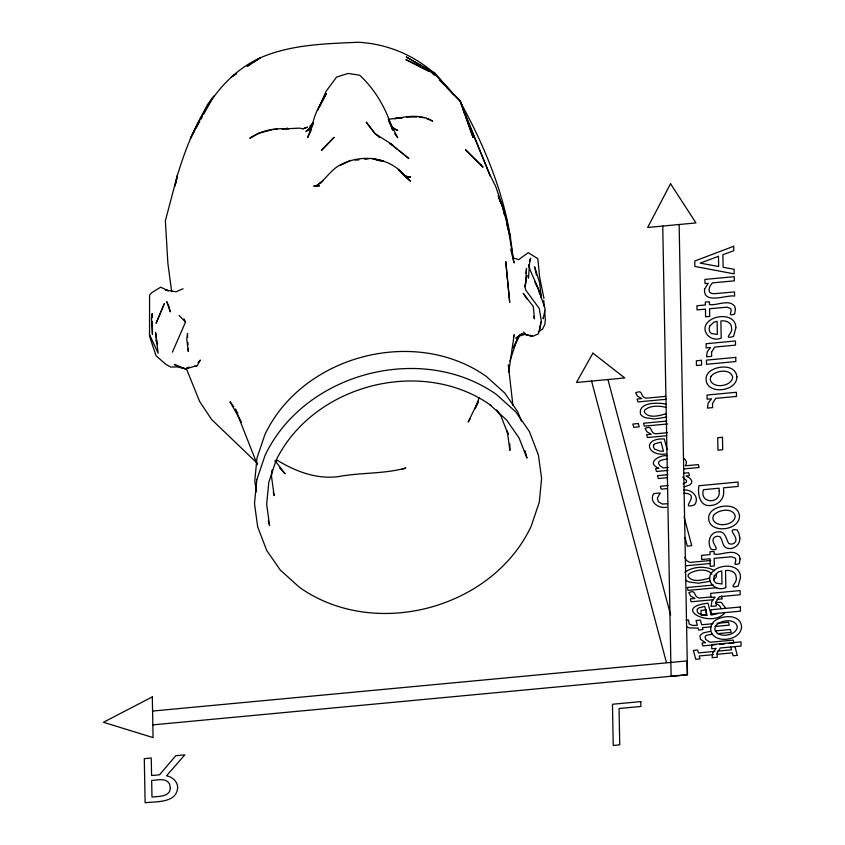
<?xml version="1.0" encoding="UTF-8"?>
<svg xmlns="http://www.w3.org/2000/svg" width="845" height="845" viewBox="0 0 845 845"><rect width="100%" height="100%" fill="white"/><g stroke="black" fill="none" stroke-linecap="round" stroke-linejoin="round"><path stroke-width="1.27" d="M528.505 278.269L529.519 263.672L530.628 258.221L529.414 261.422M272.09 469.989L271.477 476.2L274.15 495.656L273.252 492.297M525.97 273.632L526.498 268.393L525.896 282.917L525.051 286.909L525.738 290.078L539.29 308.509L541.36 321.427L538.381 333.881L532.551 336.321L522.03 333.69L516.084 338.063L522.03 333.69M539.649 330.215L540.832 322.114M508.711 372.001L514.183 334.694L513.443 337.07M174.831 186.153L177.302 175.654C191.319 129.338 213.901 79.071 260.366 57.766C291.176 44.447 325.24 43.75 358.248 42.25C386.249 43.771 412.761 54.418 433.844 72.924M175.908 183.259L177.302 175.654L165.367 220.809L167.87 263.26L171.683 291.736M524.66 286.719L527.048 275.533L525.96 277.709M172.401 352.185L185.541 321.987L184.009 318.903M509.905 361.174L516.232 341.866L518.798 336.426M479.062 397.9L475.165 408.473L478.016 402.748M317.741 110.272L325.99 91.429L336.606 77.053L348.14 73.452L359.685 75.216C375.634 89.982 386.587 109.459 392.745 130.204L388.943 121.279M519.252 335.402L513.316 347.686L519.823 335.233L518.492 336.247L525.548 334.219M311.657 129.264L307.633 137.566L312.756 123.782L312.259 126.877C313.664 114.698 320.392 103.988 326.413 93.584L319.526 106.977M476.76 404.364L468.162 422.077L470.116 418.634M477.34 403.255L478.492 401.048M194.741 130.563L190.315 138.612L207.585 104.516L213.722 96.087L203.603 114.476M196.008 128.271L199.8 121.374M201.068 119.071L202.335 116.779M312.956 122.979L308.224 130.584L310.506 128.186M322.906 180.83L316.252 185.815C325.008 180.46 330.099 170.574 339.31 165.462C352.608 158.026 369.318 156.124 383.746 161.289L374.177 159.177C386.323 160.455 397.858 166.835 405.368 176.447L398.386 169.38L404.628 175.654M198.1 362.494L200.328 360.033L197.308 365.547L185.499 368.874L180.407 367.459L174.345 364.491L185.499 368.874L188.91 367.353M313.072 123.043L309.925 126.423L313.506 122.546M320.149 183.576L321.956 181.855M724.408 613.248C710.888 628.427 670.93 607.513 707.994 603.193L711.163 615.086L717.648 613.607M310.316 127.986L305.964 131.651L311.002 127.426M684.82 572.213C693.08 566.456 705.85 565.432 714.574 570.755M713.55 579.828L716.222 577.082L716.476 573.787M236.558 73.473L231.266 77.075L236.653 73.494M247.152 66.269L260.366 57.766L252.824 62.773M247.437 66.343L250.669 64.199M538.233 331.969L542.596 329.085L544.877 324.322L545.342 319.178L544.602 310.411M188.931 367.131L185.499 368.874L178.485 366.91L170.806 367.057L165.958 364.427L155.987 355.703L149.533 336.109L149.576 295.116L151.54 292.824L160.624 287.184L168.43 290.838L165.367 289.962L176.066 291.789L183.006 288.736M340.873 165.145L350.527 160.37M402.114 469.334L405.769 467.982C384.074 474.098 361.385 472.387 339.341 476.464C316.938 479.78 295.254 471.352 276.442 459.786M666.145 413.733C659.691 415.56 648.971 418.93 644.386 412.202L644.598 410.152C650.037 405.283 659.132 405.632 665.839 407.343M709.853 577.969C703.389 579.807 692.668 583.177 688.094 576.448L688.295 574.389C694.178 569.942 706.842 567.565 711.955 574.209M666.8 417.007L654.653 418.983L645.675 417.789A12.559 6.94 -1.1 0 1 640.573 414.251C637.711 401.945 658.192 402.4 666.135 404.153M710.497 581.254L698.361 583.219L689.383 582.036A12.559 6.94 -1.1 0 1 685.485 579.892M303.397 128.725L307.506 127.151L302.774 128.894L299.795 128.113L282.219 129L284.543 128.746C272.523 128.419 259.616 131.059 249.814 138.284L259.119 133.214L264.791 131.683M394.858 118.891L397.087 118.205L388.647 119.335M265.921 131.376L271.53 129.866M683.109 483.879L686.436 482.273L686.531 480.478L682.665 477.024M285.536 128.81L287.67 128.271L286.254 128.598L288.684 128.947M684.239 486.889L689.953 484.861L691.611 482.939L691.728 480.763L689.911 478.196L686.013 475.957L689.478 475.64L688.707 472.746L683.51 473.232M667.603 503.704L662.533 504.042L658.445 501.877L657.336 498.138L660.241 492.973L653.629 493.596C648.664 502.226 658.994 508.88 666.705 507.232M710.18 631.395L703.293 632.863L699.966 635.567L700.452 639.232L705.522 642.696L702.058 643.024L702.829 645.907L715.821 644.693M667.349 455.708C659.66 454.589 645.517 462.944 658.91 468.299L655.646 468.605L656.417 471.489L668.057 470.401M667.561 458.803L660.705 460.356L658.825 461.792L658.572 463.673L660.188 465.954L663.325 467.887L668.374 467.412M364.829 159.304L368.346 158.839M712.441 634.172L706.6 635.26L705.121 636.401L705.554 639.242L709.958 642.284L733.228 640.098L733.999 642.982L728.802 643.467M272.65 129.57L277.223 129.116M665.712 396.358L646.182 398.196C639.538 397.013 643.827 389.059 635.651 392.819L637.457 396.189L641.777 398.608L637.141 399.041L637.912 401.935L666.483 399.252M666.958 421.063L643.584 423.25L644.355 426.144L667.73 423.947M667.37 432.703L655.657 433.802C649.023 432.619 653.301 424.676 645.136 428.426L646.932 431.795L651.252 434.214L646.615 434.657L647.386 437.541L666.863 435.714M683.573 468.943L699.09 467.486L698.319 464.602L685.263 465.827L686.372 463.662L686.298 461.349L684.387 458.592M667.92 474.7L657.526 475.672L658.297 478.555L667.349 477.71M667.962 485.558L660.346 486.276L661.117 489.16L667.444 488.568M710.719 560.488L689.89 562.443L686.573 560.51L684.841 557.404M685.506 565.812L710.191 563.499M713.264 585.057L687.281 587.497L688.052 590.391L716.634 587.708M711.078 596.95L699.364 598.049C692.72 596.866 697.009 588.923 688.833 592.672L690.629 596.042L694.949 598.461L690.323 598.894L691.083 601.788L713.169 599.718M717.067 599.348L722.264 598.862L721.493 595.978M686.129 620.23L688.527 620.008L689.266 624.159L692.921 625.48L697.336 625.258L696.058 620.484L700.41 620.072L701.667 624.761L713.159 623.684M716.993 623.325L728.485 622.247L729.256 625.131L715.197 626.451M711.374 626.81L702.427 627.645L702.945 629.599L698.593 630.011L698.076 628.057L689.89 627.962A8.566 4.732 -1.1 0 1 686.573 626.758M715.24 630.919L730.407 629.493L731.178 632.387L717.236 633.697M719.708 644.323L724.904 643.837M714.933 651.368L698.403 652.921L697.621 650.006L693.375 650.396L695.741 659.28L699.987 658.878L699.206 655.963L713.201 654.653M717.479 651.136L731.474 649.816L730.693 646.9M717.014 654.294L732.277 652.858L733.059 655.783L737.305 655.382L734.939 646.499M152.575 711.057L686.985 660.927L687.249 674.743L152.839 724.873M406.519 116.98L416.775 117.032M355.322 160.106L358.924 159.906M666.652 453.871C647.133 457.103 641.492 438.048 664.297 438.946L667.138 449.646M683.869 493.195C702.776 493.786 677.732 510.475 694.685 504.782C700.03 497.113 691.58 488.949 683.647 490.005M194.001 366.318L196.621 366.445M400.287 118.384L395.756 118.131L402.621 117.698L399.252 117.983C410.11 115.786 423.007 114.909 432.672 121.131L426.45 118.469M419.173 117.244L424.306 117.719M371.863 158.374L380.366 160.909M404.28 175.633L408.315 177.175L402.273 173.964M392.957 128.556L397.71 130.436L392.133 127.215M389.408 143.502L392.862 145.023L374.969 133.563L366.35 122.303L374.969 133.563L379.806 137.682M530.28 335.233L532.551 336.321L526.192 334.704L523.467 331.969M428.964 71.445L405.896 59.604L432.08 72.543L437.171 76.62L460.398 101.273L473.052 137.429L460.018 100.756L441.09 81.638M420.493 65.382L406.191 56.921L435.059 73.166L453.67 94.693M422.69 66.681L424.887 67.98M427.084 69.279L433.686 73.188M396.844 148.836L390.812 143.967L408.895 158.554L398.851 150.452M407.163 178.337L410.585 181.263L401.871 173.088L405.42 176.7M185.573 322.146L179.14 315.428M257.63 463.641L211.609 419.49L199.6 401.396L186.481 368.938M439.389 79.958L443.044 83.666M446.688 87.373L460.398 101.273L460.018 100.756L490.269 176.299M432.429 73.219L434.193 75.089M279.684 467.982L285.061 473.749L275.037 460.683M394.668 133.679L397.72 137.672L388.225 119.134M233.695 406.625L229.967 401.713L241.543 422.246M496.691 409.888L500.958 416.036L508.109 434.309L507.222 430.939L509.884 450.396L509.831 444.047M527.343 299.415L523.224 293.352L533.258 306.481L534.484 318.903L533.66 316.4M534.727 281.776L538.592 289.518L545.173 308.964L543.219 318.829L543.198 317.055M237.825 413.649L235.385 408.991L257.324 464.687M461.18 103.491C487.311 151.339 508.151 203.053 512.883 257.788L518.64 259.647L528.231 252.697L537.832 258.686L539.628 277.202L543.969 298.348M720.838 608.368C720.299 603.351 708.944 602.464 721.229 602.284L725.411 607.904M149.871 335.317L158.121 353.178L155.564 332.465L156.674 340.239M157.603 343.429L156.082 339.954L157.223 344.126M463.345 110.758L464.856 114.381M465.859 116.811L489.498 173.859L495.814 186.787L503.028 207.986L506.725 220.133L514.024 262.943L510.707 249.169M498.127 195.797L503.028 207.986L510.549 237.35L506.588 223.798M521.376 421.042L517.731 411.737L504.687 392.957L486.35 376.447C414.874 325.874 302.489 355.481 264.939 434.51L257.007 457.905L254.789 480.689L256.32 491.832M499.099 197.825L503.028 207.986L504.19 214.45M539.733 294.028L537.695 287.3L529.868 269.375L528.854 264.717L529.118 267.073M499.025 197.92L500.103 201.617M684.112 517.003L691.759 545.733L687.291 546.145L684.968 537.409M607.946 379.532L670.634 615.118M591.553 381.074L666.43 662.501M524.988 450.67L526.963 458.096L519.083 437.995L506.567 419.965L489.889 404.692L490.85 405.304C421.275 356.083 311.911 384.897 275.364 461.803L275.892 460.81L268.794 482.315L266.661 504.19L269.597 525.579L268.277 520.636M536.438 275.121L534.61 266.809L539.522 282.367L541.423 298.084L540.304 292.94M508.299 364.765L512.915 405.526M543.768 300.387L544.296 306.65M187.664 337.292L187.505 333.448L186.777 338.982L188.255 351.383L188.15 348.816M187.886 342.415L187.991 344.971M679.137 224.506L687.513 674.775L671.11 676.317L662.744 226.048M152.216 317.53L152.153 313.601L151.487 318.776L152.459 334.578L152.269 321.47M653.586 445.167L653.502 447.185L654.643 449.086L659.85 451.114L663.441 451.219L661.022 442.136L655.033 443.709L653.586 445.167M697.294 609.414L697.199 611.431L698.35 613.333L703.547 615.361L707.138 615.456L704.719 606.383L698.73 607.946L697.294 609.414M739.808 537.938C740.389 544.349 734.168 549.662 727.904 548.405C722.126 547.412 723.014 540.451 720.046 536.776L717.278 536.195L715.472 536.723C707.001 541.201 724.017 551.531 711.342 549.387C706.8 543.293 709.42 532.287 717.859 531.885C725.464 530.502 725.961 539.004 728.76 543.599L731.432 544.159L733.471 543.62C742.216 538.55 723.996 527.787 737.189 529.963L738.942 533.375L739.808 537.938M723.637 491.526C724.334 498.751 718.218 505.078 711.131 505.426C699.871 507.391 697.4 494.061 698.952 485.727L738.065 482.062L738.15 486.435L723.563 487.808L723.637 491.526M735.879 327.775L733.566 336.468C722.042 339.627 733.354 333.025 731.569 328.135C731.781 322.463 725.654 320.086 720.891 320.963L721.207 338.084C710.127 342.975 698.593 329.286 709.113 320.994C717.046 314.255 735.773 314.245 735.879 327.775M740.516 577.378L738.203 586.071C726.679 589.229 737.991 582.627 736.206 577.737C736.418 572.065 730.291 569.688 725.528 570.565L725.844 587.697C714.764 592.577 703.23 578.888 713.75 570.607C721.683 563.858 740.41 563.847 740.516 577.378M735.435 309.376L734.675 314.055C726.425 316.516 732.858 312.365 730.619 308.562L726.943 307.179L709.557 308.742L709.694 316.4L705.596 316.78L705.459 309.122L697.03 309.914L696.945 305.753L705.385 304.961L705.332 302.151L709.43 301.771L709.483 304.58C717.183 305.805 728.992 298.697 734.801 306.397L735.435 309.376M740.072 558.978L739.312 563.657C731.062 566.118 737.495 561.978 735.256 558.165L731.58 556.781L714.194 558.344L714.331 566.002L710.244 566.393L710.096 558.735L701.667 559.517L701.582 555.366L710.022 554.573L709.969 551.764L714.067 551.373L714.12 554.183C721.82 555.418 733.629 548.31 739.438 555.999L740.072 558.978M736.924 376.902C736.872 392.714 704.012 395.111 706.166 377.409A11.819 9.77 -14.9 0 1 709.874 371.399C717.553 365.357 735.72 364.227 736.924 376.902M739.512 515.957C739.459 531.769 706.6 534.167 708.754 516.464A11.819 9.77 -14.9 0 1 712.462 510.454C720.13 504.412 738.298 503.282 739.512 515.957M741.561 626.504C741.509 642.316 708.659 644.714 710.803 627.011A11.819 9.77 -14.9 0 1 714.521 621.001C722.19 614.97 740.357 613.829 741.561 626.504M256.806 479.749L254.493 503.567L257.683 526.868L266.714 550.475L280.35 570.111L299.479 587.338C374.229 640.235 491.758 609.266 531.019 526.625L539.29 502.215L541.603 478.397L538.413 455.096L529.382 431.489L515.746 411.853L496.617 394.615C421.866 341.729 304.348 372.698 265.077 455.339L256.806 479.749M719.179 491.209C720.838 504.338 698.952 503.937 703.494 489.688L719.127 488.22L719.179 491.209M177.64 787.72C176.647 803.31 155.881 801.356 145.118 802.75L144.294 758.673L151.255 758.018L151.582 775.541L159.515 774.802L175.781 755.715L184.812 754.87L166.539 775.794C172.359 776.914 177.682 781.445 177.64 787.72M711.553 352.196L711.648 356.326L706.504 356.801L707.233 351.763L710.539 347.475L706.177 347.876L706.103 343.714L735.446 340.968L735.52 345.13L714.69 347.084L711.553 352.196M712.504 403.498L712.599 407.628L707.455 408.103L708.194 403.065L711.49 398.777L707.128 399.178L707.054 395.016L736.396 392.27L736.47 396.432L715.641 398.386L712.504 403.498M716.19 601.798L716.285 605.928L711.141 606.414L711.87 601.365L715.176 597.077L710.814 597.489L710.74 593.327L740.083 590.57L740.157 594.732L719.327 596.686L716.19 601.798M717.141 653.101L717.247 657.23L712.092 657.716L712.831 652.667L716.127 648.379L711.765 648.791L711.691 644.629L741.033 641.873L741.107 646.034L720.278 647.988L717.141 653.101M704.54 289.18C703.177 305.203 727.365 294.377 734.611 296.109L734.527 291.947L714.057 293.701L711.247 293.331L709.578 292.064L708.987 289.634L709.916 286.349L712.419 282.885L734.326 280.836L734.252 276.674L704.91 279.42L704.984 283.582L708.237 283.276L704.54 289.18M709.631 326.17L709.092 329.054L709.726 331.821L711.437 333.532L717.352 334.398L717.109 321.311L713.845 322.241L709.631 326.17M714.268 575.772L713.729 578.656L714.363 581.423L716.074 583.135L721.989 584.001L721.746 570.914L718.482 571.843L714.268 575.772M170.363 787.952C170.056 797.067 158.385 796.275 151.984 797.067L151.667 780.431C157.582 780.241 165.979 777.474 169.56 784.002L170.363 787.952M710.846 376.458L710.212 379.405C712.06 389.133 731.759 386.725 732.668 377.292C730.809 368.04 715.271 370.49 710.846 376.458M713.433 515.513L712.8 518.46C714.648 528.188 734.337 525.78 735.256 516.348C733.386 507.095 717.859 509.546 713.433 515.513M715.493 626.06L714.849 629.007C716.697 638.746 736.396 636.327 737.305 626.905C735.446 617.653 719.908 620.093 715.493 626.06M164.3 303.672L156.156 323.096L164.3 303.672M670.55 183.735L647.661 227.463L695.963 222.932L670.55 183.735M592.915 353.147L576.459 382.489L624.772 377.958L592.915 353.147M334.029 137.397L321.427 150.484L334.029 137.397M152.311 696.893L103.439 722.274L153.072 737.59L152.311 696.893M733.682 246.265L694.78 261.042L694.875 266.439L734.199 273.886L734.115 269.259L723.13 267.295L722.897 254.704L733.766 250.69L733.682 246.265M718.472 256.331L700.135 263.133L718.662 266.492L718.472 256.331M410.564 177.027L406.308 177.598L410.564 177.027M319.463 185.752L313.928 186.09L319.463 185.752M701.487 360.308L696.364 360.794L696.46 365.526L701.572 365.051L701.487 360.308M735.752 357.382L706.409 360.139L706.483 364.301L735.826 361.544L735.752 357.382M638.313 423.546L632.863 424.053L633.739 427.338L639.19 426.831L638.313 423.546M722.475 437.298L717.711 437.742L717.944 450.227L722.697 449.772L722.475 437.298M706.124 609.921L701.001 610.396L701.096 615.139L706.219 614.653L706.124 609.921M740.389 606.995L711.046 609.741L711.12 613.903L740.463 611.157L740.389 606.995M640.806 701.593L612.467 704.255L613.227 745.448L619.734 744.836L619.058 708.511L640.89 706.462L640.806 701.593M481.227 165.145L465.532 149.713L483.034 167.215L481.227 165.145M433.886 74.36L432.08 72.543L433.907 74.392M168.715 306.08L166.75 301.665L170.331 311.868L168.715 306.08M507.296 277.34L505.754 261.601L509.704 302.394L507.296 277.34"/></g></svg>
